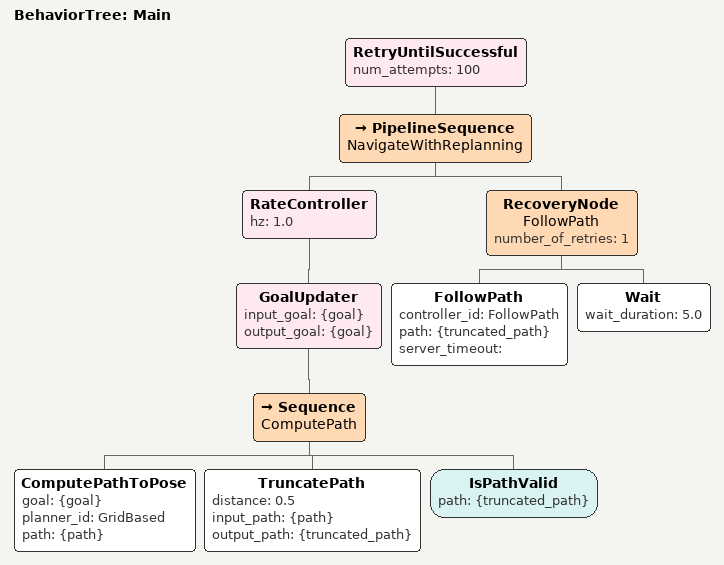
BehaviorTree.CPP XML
<?xml version="1.0" encoding="UTF-8"?>
<root BTCPP_format="4"
      main_tree_to_execute="Main">
  <BehaviorTree ID="Main">
    <RetryUntilSuccessful num_attempts="100">
      <PipelineSequence name="NavigateWithReplanning">
        <RateController hz="1.0">
          <GoalUpdater input_goal="{goal}" output_goal="{goal}">
            <Sequence name="ComputePath">
              <ComputePathToPose goal="{goal}"
                                 planner_id="GridBased"
                                 path="{path}"/>
              <TruncatePath distance="0.5"
                            input_path="{path}"
                            output_path="{truncated_path}"/>
              <IsPathValid path="{truncated_path}"/>
            </Sequence>
          </GoalUpdater>
        </RateController>
        <RecoveryNode name="FollowPath"
                      number_of_retries="1">
          <FollowPath controller_id="FollowPath"
                      path="{truncated_path}"
                      server_timeout=""/>
          <Wait wait_duration="5.0"/>
        </RecoveryNode>
      </PipelineSequence>
    </RetryUntilSuccessful>
  </BehaviorTree>

</root>
